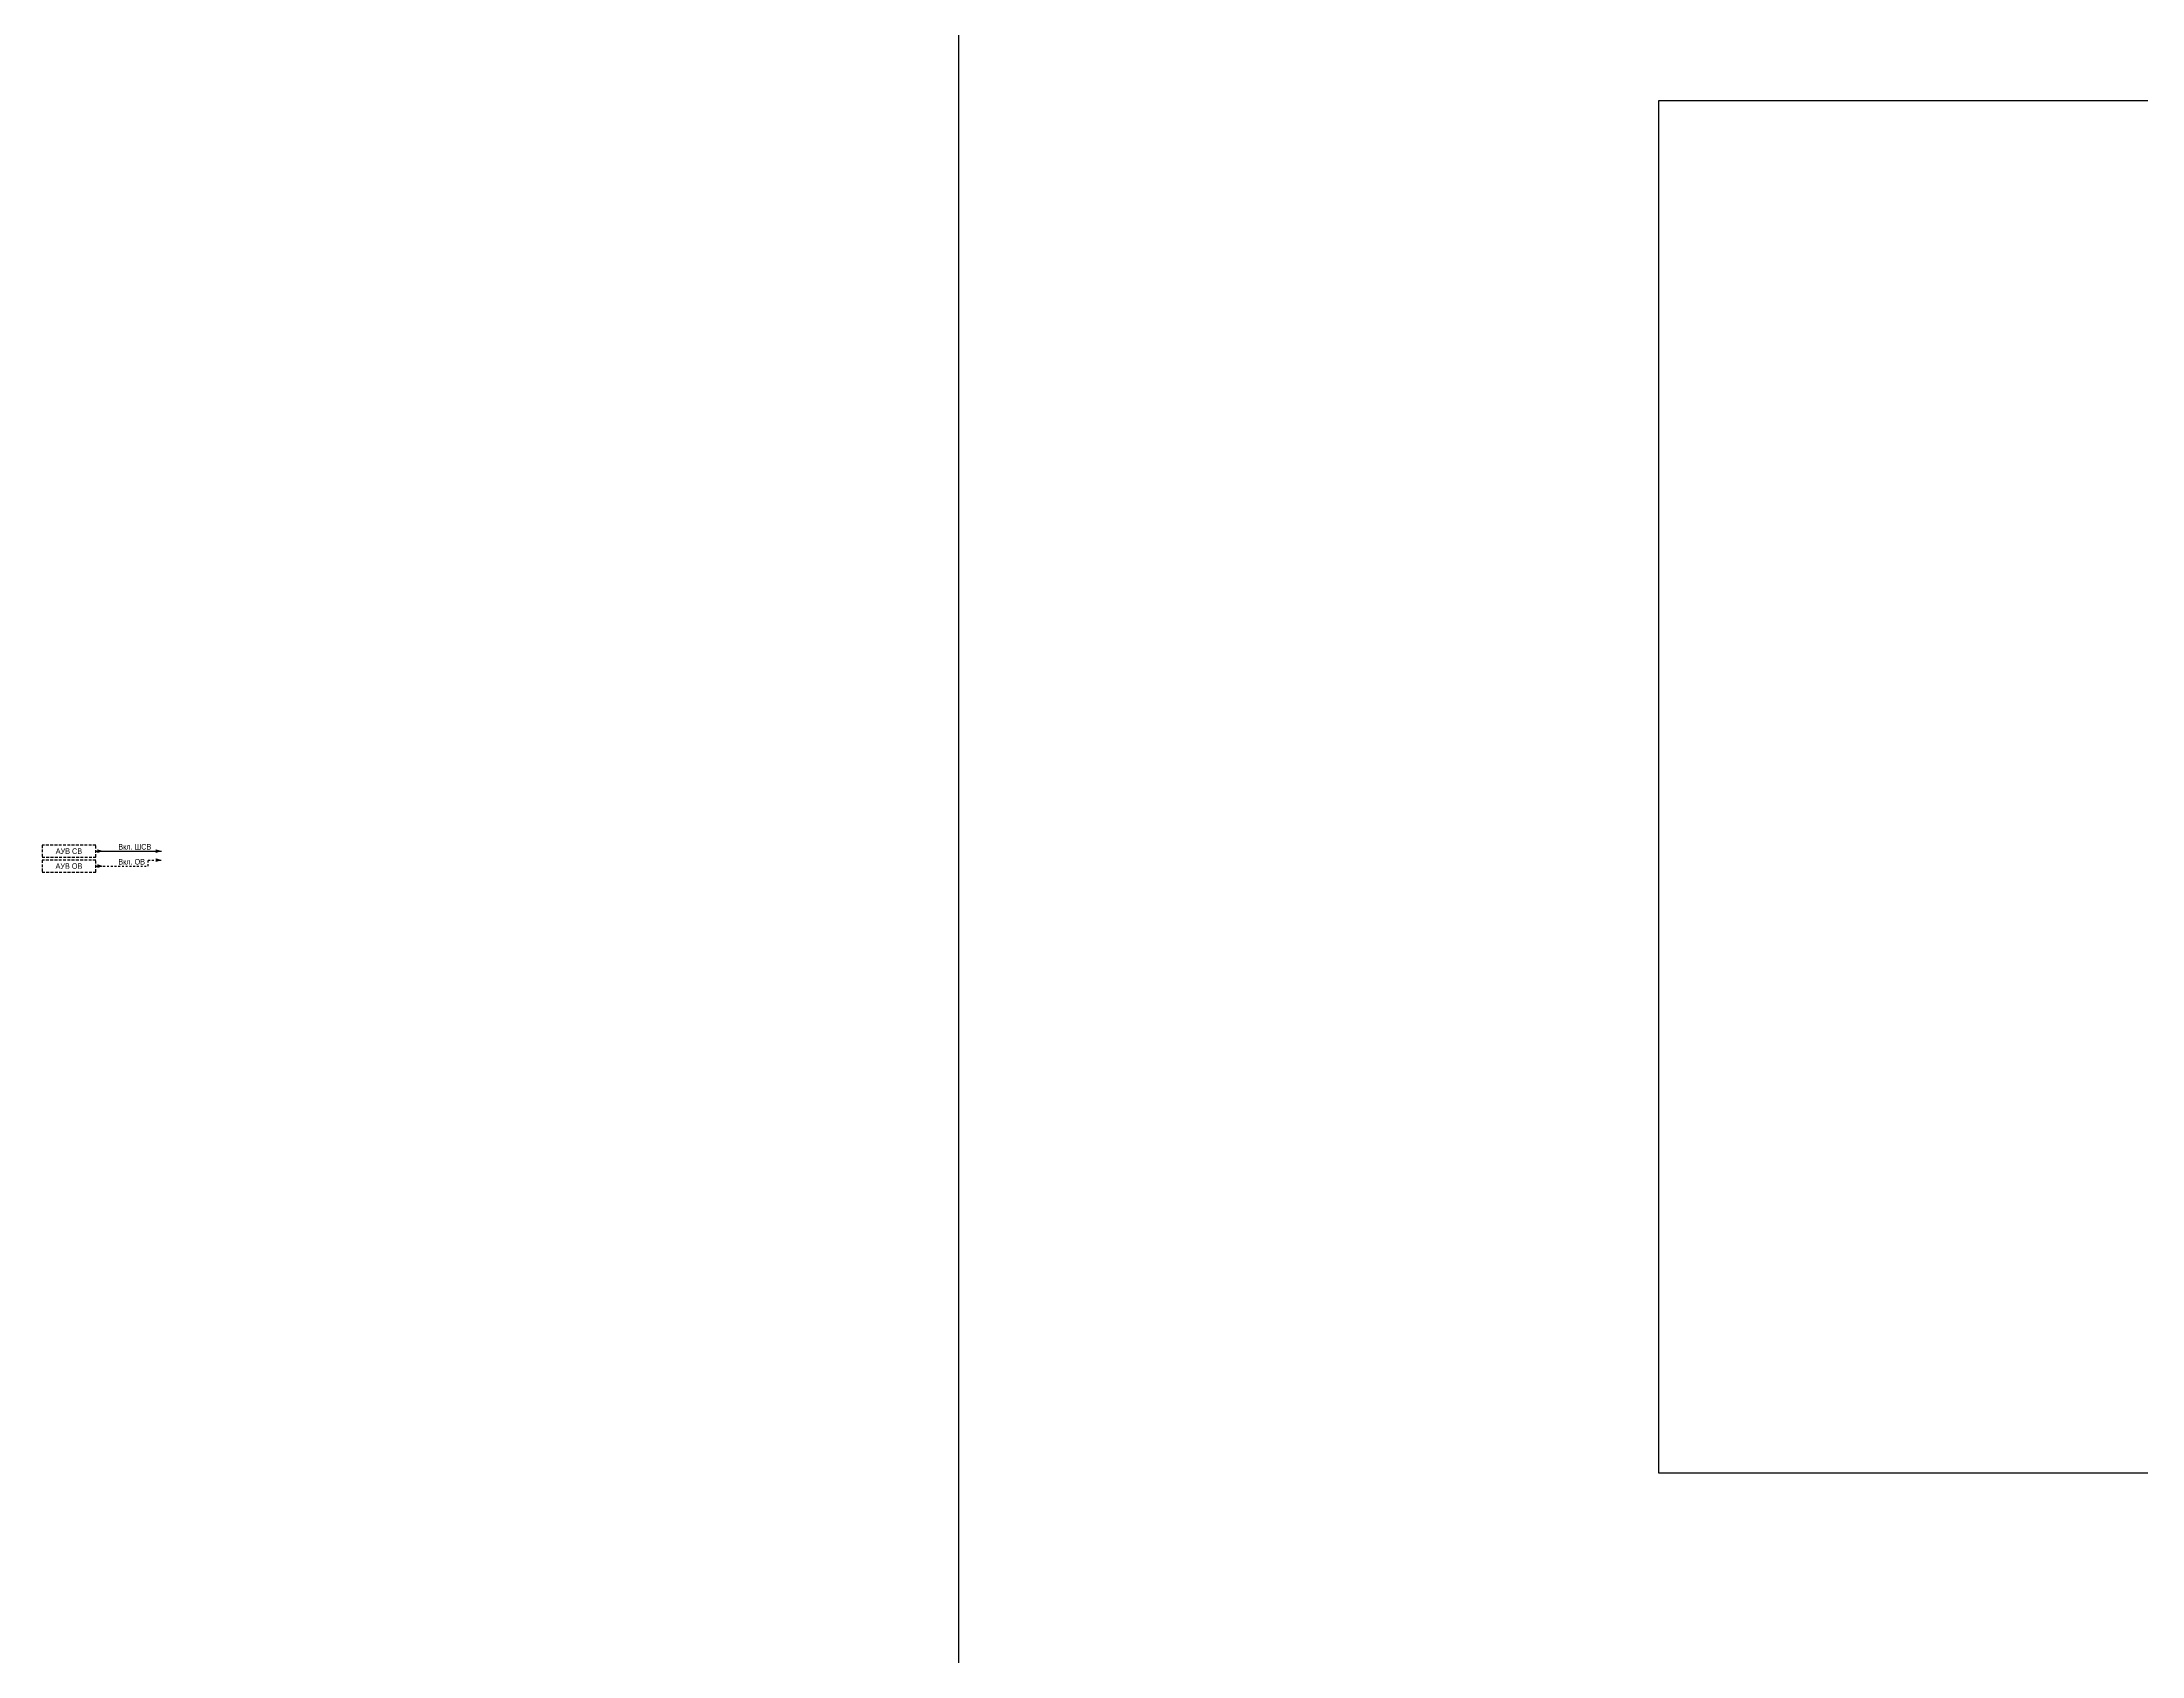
# Model space of a CAD drawing. Header units: millimetres. Extents: x -2550 to 7325, y -3772 to 3128.
# Drawn here: x -2251 to -847, y 283 to 1362 of the extents above; entities that cross this region are included whole.
import ezdxf

# ---------------------------------------------------------------- set-up
doc = ezdxf.new("R2010")
doc.units = ezdxf.units.MM
doc.linetypes.add('JIS_02_1.2', pattern=[2.5, 1.25, -1.25])
doc.linetypes.add('штриховая2', pattern=[9.525, 6.35, -3.175])
doc.layers.add('Основная', color=7, linetype='Continuous', lineweight=30)
doc.layers.add('Цепи внешние', color=84, linetype='Continuous', lineweight=30)
doc.styles.add('Narrow', font='ARIALN.TTF')

msp = doc.modelspace()

# ---------------------------------------------------------------- linework, layer by layer
at = {"layer": 'Основная'}
msp.add_lwpolyline([(-1638, 3128), (3253, 3128), (3253, -1754), (-1638, -1754)], close=True, dxfattribs=at)
at = {"layer": 'Основная', "color": 4}
msp.add_lwpolyline([(-1170, 1323), (1026, 1323), (1026, 405), (-1170, 405)], close=True, dxfattribs=at)
at = {"layer": 'Цепи внешние', "linetype": 'штриховая2', "ltscale": 0.3}
for points in [[(-2215, 825), (-2251, 825), (-2251, 817), (-2215, 817)], [(-2215, 815), (-2251, 815), (-2251, 807), (-2215, 807)]]:
    msp.add_lwpolyline(points, close=True, dxfattribs=at)
at = {"layer": 'Цепи внешние', "ltscale": 0.3}
for points in [[(-2210, 821, 0, 2.5, 0), (-2214, 821, 0, 0, 0)], [(-2171, 821, 0, 2.5, 0), (-2175, 821, 0, 0, 0)], [(-2171, 815, 0, 2.5, 0), (-2175, 815, 0, 0, 0)], [(-2210, 811, 0, 2.5, 0), (-2214, 811, 0, 0, 0)]]:
    msp.add_lwpolyline(points, format="xyseb", dxfattribs=at)
at = {"layer": 'Цепи внешние'}
msp.add_lwpolyline([(-2215, 821), (-2171, 821)], dxfattribs=at)
at = {"layer": 'Цепи внешние', "linetype": 'JIS_02_1.2'}
for points in [[(-2180, 811), (-2180, 815)], [(-2180, 815), (-2171, 815)], [(-2215, 811), (-2180, 811)]]:
    msp.add_lwpolyline(points, dxfattribs=at)

# ---------------------------------------------------------------- texts
at = {"layer": 'Основная', "char_height": 3.7, "style": 'Narrow'}
for s, insert, width, attachment_point in [('АУВ СВ', (-2233, 821), 36, 5), ('Вкл. ШСВ', (-2200, 822), 77, 7), ('Вкл. ОВ', (-2200, 812), 77, 7), ('АУВ ОВ', (-2233, 811), 36, 5)]:
    msp.add_mtext(s, dxfattribs=dict(at, insert=insert, width=width, attachment_point=attachment_point))

doc.saveas('drawing.dxf')
